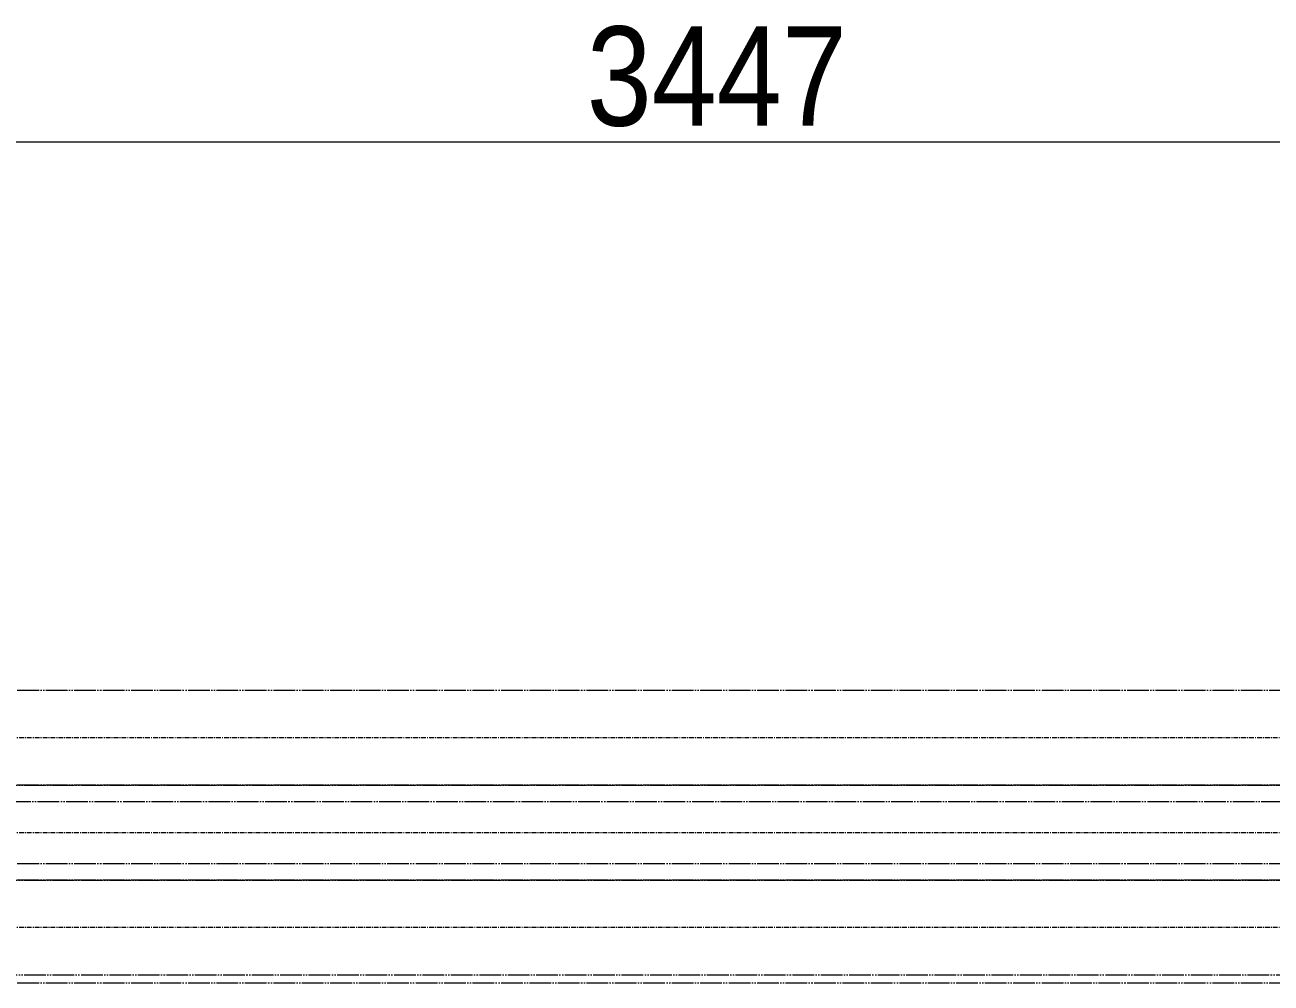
# Model space of a CAD drawing. Units: millimetres, scale not verified. Extents: x -6062 to 6062, y -3045 to 3045.
# Drawn here: x -2687.3 to -2227.4, y 783.5 to 1137.1 of the extents above; entities that cross this region are included whole.
import ezdxf
from ezdxf.enums import TextEntityAlignment as Align

# ---------------------------------------------------------------- set-up
doc = ezdxf.new("R2010")
doc.units = ezdxf.units.MM
doc.header["$LTSCALE"] = 20
doc.linetypes.add('USER2', pattern=[2.91, 1.76, -0.4, 0.35, -0.4])
doc.linetypes.add('USER4', pattern=[10.5, 8, -0.5, 0.5, -0.5, 0.5, -0.5])
doc.layers.add('0-1_3一般', color=7, linetype='Continuous', lineweight=15)
doc.layers.add('0-2_2寸法-1', color=7, linetype='Continuous', lineweight=15)
doc.styles.add('ＭＳ Ｐゴシック', font='')
doc.styles.get('ＭＳ Ｐゴシック').set_extended_font_data('MS PGothic')

# ---------------------------------------------------------------- blocks, each defined once
blk = doc.blocks.new('グループ-31')
at = {"layer": '0-1_3一般', "linetype": 'USER2'}
for p, q in [((21688.1, 17480), (-71441.9, 17480)), ((21688.1, 16780), (-71441.9, 16780)), ((21688.1, 16080), (-71441.9, 16080))]:
    blk.add_line(p, q, dxfattribs=at)
at = {"layer": '0-1_3一般', "linetype": 'USER4'}
for p, q in [((21588.1, 17130), (-71341.9, 17130)), ((21588.1, 17130), (-71341.9, 17130)), ((-24411.9, 17010), (-2351.9, 17010)), ((-2351.9, 16550), (-24411.9, 16550)), ((-71341.9, 16430), (21588.1, 16430))]:
    blk.add_line(p, q, dxfattribs=at)
for points in [[(21588.1, 17830), (-71341.9, 17830), (-71341.9, 17130), (21588.1, 17130)], [(21588.1, 16430), (-71341.9, 16430), (-71341.9, 15730), (21588.1, 15730)], [(21588.1, 15670), (-71341.9, 15670), (-71341.9, 15730), (21588.1, 15730)]]:
    blk.add_lwpolyline(points, close=True, dxfattribs=at)

msp = doc.modelspace()

# ---------------------------------------------------------------- linework, layer by layer
at = {"layer": '0-2_2寸法-1'}
msp.add_line((-4139.59, 1094), (-722.6, 1094), dxfattribs=at)

# ---------------------------------------------------------------- block references
at = {"layer": '0-1_3一般', "xscale": 0.05, "yscale": 0.05}
msp.add_blockref('グループ-31', (-1787.5, 0), dxfattribs=at)

# ---------------------------------------------------------------- texts
at = {"layer": '0-2_2寸法-1', "style": 'ＭＳ Ｐゴシック', "width": 0.9}
msp.add_text('3447', height=36.66, dxfattribs=at).set_placement((-2479.99, 1088.94), align=Align.BOTTOM_LEFT)

doc.saveas('drawing.dxf')
